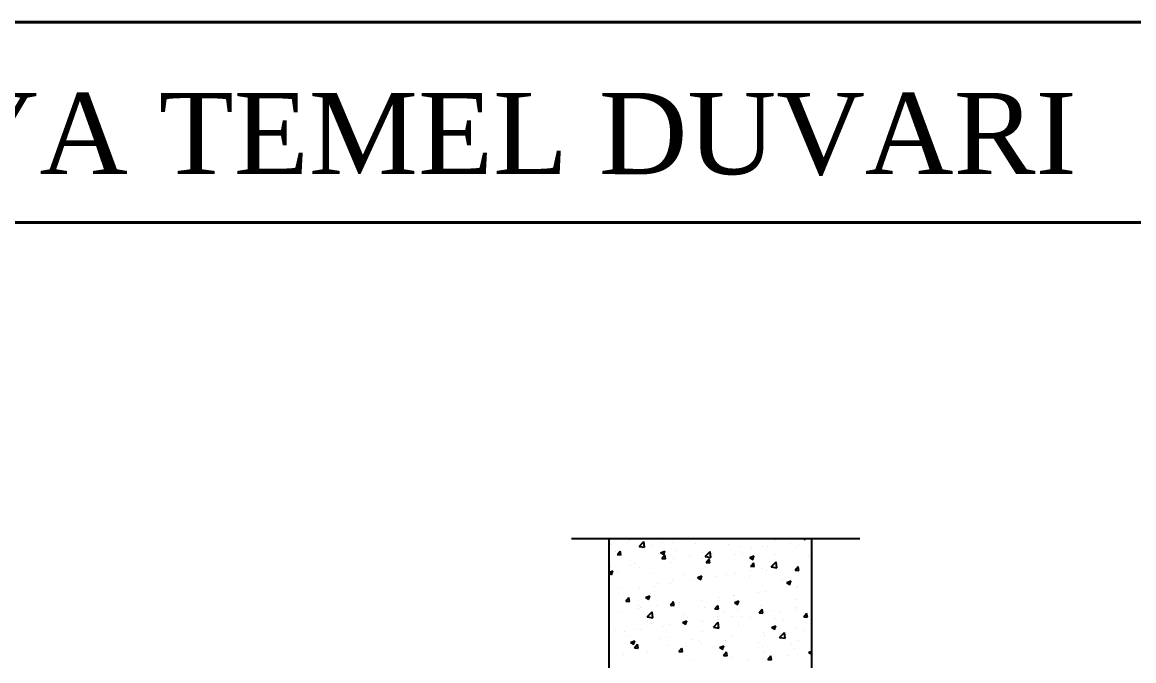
# Model space of a CAD drawing. Header units: centimetres. Extents: x 405464 to 563355, y 50011 to 66875.
# Drawn here: x 548809 to 549629, y 55142 to 55613 of the extents above; entities that cross this region are included whole.
import ezdxf
from ezdxf.enums import TextEntityAlignment as Align

# ---------------------------------------------------------------- set-up
doc = ezdxf.new("R2010")
doc.units = ezdxf.units.CM
doc.layers.get('0').update_dxf_attribs({"lineweight": 9})
for name, color, linetype, lineweight in [('0-KRCN-SHT-DETAY-ÇERÇEVE', 71, 'Continuous', 40), ('0-KRCN-SHT-YAZI', 31, 'Continuous', 35), ('0-KRCN-SIHHI', 7, 'Continuous', 25)]:
    doc.layers.add(name, color=color, linetype=linetype, lineweight=lineweight)
doc.styles.add('mm', font='times.ttf', dxfattribs={"height": 3.3})

# ---------------------------------------------------------------- blocks, each defined once
blk = doc.blocks.new('*X209')
at = {"color": 0, "linetype": 'ByBlock'}
for p, q in [((75374.77, -73451.23), (75374.77, -73451.23)), ((75433.66, -73450.87), (75434.59, -73451.5)), ((75434.59, -73451.5), (75434.8, -73450.87)), ((75334.62, -73455.51), (75334.62, -73455.51)), ((75335.66, -73453.93), (75335.66, -73453.93)), ((75343.6, -73452.88), (75343.6, -73452.88)), ((75344.87, -73451.96), (75344.87, -73451.96)), ((75349.65, -73454.91), (75352.12, -73452.34)), ((75349.65, -73454.91), (75352.47, -73455.35)), ((75350.46, -73455.01), (75350.46, -73455.01)), ((75351.57, -73456.23), (75351.57, -73456.23)), ((75352.47, -73455.35), (75352.12, -73452.33)), ((75355.63, -73451.3), (75355.63, -73451.3)), ((75356.25, -73454.41), (75356.25, -73454.41)), ((75361.82, -73452.68), (75361.82, -73452.68)), ((75366.76, -73452.77), (75366.76, -73452.77)), ((75368.52, -73456.94), (75368.52, -73456.94)), ((75378.77, -73453.39), (75378.77, -73453.39)), ((75395.72, -73454.11), (75395.72, -73454.11)), ((75400.89, -73455.02), (75400.89, -73455.02)), ((75407.35, -73455.91), (75407.35, -73455.91)), ((75412.67, -73454.83), (75412.67, -73454.83)), ((75415.2, -73456.69), (75415.2, -73456.69)), ((75415.3, -73454.86), (75415.3, -73454.86)), ((75419.41, -73451.85), (75419.41, -73451.85)), ((75427.33, -73453.28), (75427.33, -73453.28)), ((75429.62, -73455.54), (75429.62, -73455.54)), ((75431.24, -73454.66), (75431.24, -73454.66)), ((75337.74, -73457.59), (75337.74, -73457.59)), ((75338.52, -73459.11), (75340.42, -73459.28)), ((75338.54, -73459.11), (75340.07, -73457.29)), ((75340.4, -73459.3), (75340.03, -73457.31)), ((75360.7, -73458.13), (75362.28, -73459.2)), ((75360.71, -73458.14), (75362.94, -73457.29)), ((75361.3, -73461.1), (75363.19, -73461.27)), ((75361.31, -73461.11), (75362.84, -73459.28)), ((75362.28, -73459.2), (75362.92, -73457.28)), ((75363.17, -73461.29), (75362.81, -73459.3)), ((75363.86, -73461.38), (75363.86, -73461.38)), ((75367.33, -73461.18), (75367.33, -73461.18)), ((75375.28, -73460.13), (75375.28, -73460.13)), ((75382.38, -73458.2), (75382.38, -73458.2)), ((75382.41, -73461.31), (75382.41, -73461.31)), ((75383.53, -73460.17), (75386.36, -73460.61)), ((75383.54, -73460.17), (75386.01, -73457.59)), ((75384.08, -73463.1), (75385.61, -73461.27)), ((75385.46, -73457.66), (75385.46, -73457.66)), ((75385.95, -73463.28), (75385.58, -73461.29)), ((75386.36, -73460.6), (75386.01, -73457.59)), ((75387.3, -73458.55), (75387.3, -73458.55)), ((75398.9, -73458.93), (75398.9, -73458.93)), ((75402.41, -73458.37), (75402.41, -73458.37)), ((75406.33, -73460.67), (75407.91, -73461.74)), ((75406.34, -73460.68), (75408.56, -73459.83)), ((75407.91, -73461.74), (75408.55, -73459.82)), ((75419.36, -73459.09), (75419.36, -73459.09)), ((75436.31, -73459.81), (75436.31, -73459.81)), ((75334.37, -73468.25), (75336.26, -73467.53)), ((75335.25, -73465.4), (75335.25, -73465.4)), ((75335.6, -73469.44), (75336.25, -73467.52)), ((75338.56, -73468.1), (75338.56, -73468.1)), ((75345.34, -73464.56), (75345.34, -73464.56)), ((75347.28, -73463.82), (75347.28, -73463.82)), ((75350.07, -73465.57), (75350.07, -73465.57)), ((75366.37, -73463.34), (75366.37, -73463.34)), ((75384.07, -73463.1), (75385.97, -73463.26)), ((75406.84, -73465.09), (75408.74, -73465.25)), ((75406.86, -73465.09), (75408.39, -73463.27)), ((75406.95, -73467.39), (75406.95, -73467.39)), ((75408.72, -73465.27), (75408.35, -73463.28)), ((75413.02, -73466.14), (75413.02, -73466.14)), ((75414.82, -73467.26), (75414.82, -73467.26)), ((75417.42, -73465.42), (75419.89, -73462.85)), ((75417.42, -73465.43), (75420.24, -73465.86)), ((75418.97, -73465.8), (75418.97, -73465.8)), ((75420.24, -73465.86), (75419.89, -73462.84)), ((75429.61, -73467.08), (75431.51, -73467.25)), ((75429.63, -73467.08), (75431.16, -73465.26)), ((75430.85, -73465.23), (75430.85, -73465.23)), ((75431.49, -73467.27), (75431.13, -73465.28)), ((75431.54, -73462.96), (75431.54, -73462.96)), ((75334.37, -73468.61), (75335.61, -73469.44)), ((75355.5, -73468.82), (75355.5, -73468.82)), ((75358.98, -73473.7), (75358.98, -73473.7)), ((75365.99, -73473.91), (75365.99, -73473.91)), ((75366.92, -73472.66), (75366.92, -73472.66)), ((75372.45, -73469.53), (75372.45, -73469.53)), ((75375.99, -73472.49), (75375.99, -73472.49)), ((75378.95, -73471.07), (75378.95, -73471.07)), ((75379.65, -73470.92), (75381.23, -73471.98)), ((75379.66, -73470.92), (75381.89, -73470.07)), ((75381.23, -73471.98), (75381.88, -73470.06)), ((75382.03, -73471.88), (75382.03, -73471.88)), ((75389.4, -73470.25), (75389.4, -73470.25)), ((75394.5, -73469.31), (75394.5, -73469.31)), ((75398.52, -73469.5), (75398.52, -73469.5)), ((75399, -73468.43), (75399, -73468.43)), ((75406.35, -73470.97), (75406.35, -73470.97)), ((75423.3, -73471.68), (75423.3, -73471.68)), ((75425.28, -73473.46), (75426.86, -73474.52)), ((75425.29, -73473.46), (75427.52, -73472.61)), ((75426.86, -73474.52), (75427.5, -73472.6)), ((75338.92, -73476.34), (75338.92, -73476.34)), ((75338.95, -73478.85), (75338.95, -73478.85)), ((75349.69, -73476.14), (75349.69, -73476.14)), ((75357.47, -73475.67), (75357.47, -73475.67)), ((75410.62, -73478.33), (75410.62, -73478.33)), ((75414.43, -73477.83), (75414.43, -73477.83)), ((75430.47, -73475.8), (75430.47, -73475.8)), ((75430.67, -73475.69), (75430.67, -73475.69)), ((75342.93, -73482.99), (75344.83, -73483.16)), ((75342.94, -73483), (75344.47, -73481.17)), ((75344.81, -73483.18), (75344.44, -73481.19)), ((75349.32, -73485.04), (75349.32, -73485.04)), ((75352.98, -73481.16), (75354.56, -73482.22)), ((75352.99, -73481.16), (75355.21, -73480.31)), ((75354.55, -73482.22), (75355.2, -73480.3)), ((75358.57, -73485.18), (75358.57, -73485.18)), ((75365.6, -73484.48), (75365.6, -73484.48)), ((75365.7, -73484.99), (75367.6, -73485.15)), ((75365.71, -73484.99), (75367.24, -73483.16)), ((75367.58, -73485.17), (75367.21, -73483.18)), ((75370.6, -73483.6), (75370.6, -73483.6)), ((75381.64, -73482.45), (75381.64, -73482.45)), ((75388.49, -73486.98), (75390.02, -73485.16)), ((75390.35, -73487.16), (75389.99, -73485.17)), ((75390.65, -73480.96), (75390.65, -73480.96)), ((75398.13, -73480.06), (75398.13, -73480.06)), ((75398.6, -73479.91), (75398.6, -73479.91)), ((75398.61, -73483.7), (75400.19, -73484.76)), ((75398.62, -73483.7), (75400.84, -73482.85)), ((75400.18, -73484.76), (75400.83, -73482.84)), ((75411.71, -73485.08), (75411.71, -73485.08)), ((75430.22, -73481.9), (75430.22, -73481.9)), ((75339.07, -73488.59), (75339.07, -73488.59)), ((75349.3, -73486.71), (75349.3, -73486.71)), ((75350.62, -73486.22), (75350.62, -73486.22)), ((75353.86, -73491.1), (75356.33, -73488.52)), ((75353.86, -73491.1), (75356.68, -73491.54)), ((75356.02, -73489.31), (75356.02, -73489.31)), ((75356.68, -73491.53), (75356.33, -73488.52)), ((75366.27, -73485.76), (75366.27, -73485.76)), ((75372.96, -73490.02), (75372.96, -73490.02)), ((75383.22, -73486.47), (75383.22, -73486.47)), ((75388.47, -73486.98), (75390.37, -73487.14)), ((75389.91, -73490.74), (75389.91, -73490.74)), ((75393.19, -73488.26), (75393.19, -73488.26)), ((75397.74, -73490.63), (75397.74, -73490.63)), ((75400.17, -73487.19), (75400.17, -73487.19)), ((75402.27, -73490.85), (75402.27, -73490.85)), ((75411.25, -73488.97), (75413.14, -73489.14)), ((75411.26, -73488.97), (75412.79, -73487.15)), ((75413.13, -73489.16), (75412.76, -73487.17)), ((75414.05, -73488.4), (75414.05, -73488.4)), ((75417.12, -73487.91), (75417.12, -73487.91)), ((75422.32, -73488.21), (75422.32, -73488.21)), ((75430.08, -73486.37), (75430.08, -73486.37)), ((75430.27, -73487.16), (75430.27, -73487.16)), ((75434.02, -73490.96), (75435.92, -73491.13)), ((75434.03, -73490.97), (75435.56, -73489.14)), ((75434.07, -73488.62), (75434.07, -73488.62)), ((75435.9, -73491.15), (75435.53, -73489.16)), ((75437.83, -73488.87), (75437.83, -73488.87)), ((75356.16, -73494.61), (75356.16, -73494.61)), ((75362.24, -73496.12), (75362.24, -73496.12)), ((75365.22, -73495.05), (75365.22, -73495.05)), ((75371.93, -73493.94), (75373.51, -73495)), ((75371.94, -73493.95), (75374.16, -73493.09)), ((75373.51, -73495), (75374.15, -73493.08)), ((75374.68, -73491.44), (75374.68, -73491.44)), ((75381.25, -73493.01), (75381.25, -73493.01)), ((75382.29, -73493.48), (75382.29, -73493.48)), ((75387.74, -73496.35), (75390.57, -73496.79)), ((75387.75, -73496.35), (75390.22, -73493.77)), ((75390.57, -73496.79), (75390.22, -73493.77)), ((75390.24, -73492.43), (75390.24, -73492.43)), ((75400.8, -73495.23), (75400.8, -73495.23)), ((75406.86, -73491.45), (75406.86, -73491.45)), ((75417.56, -73496.48), (75419.14, -73497.55)), ((75417.57, -73496.49), (75419.79, -73495.63)), ((75419.14, -73497.55), (75419.78, -73495.63)), ((75419.32, -73492.05), (75419.32, -73492.05)), ((75423.81, -73492.17), (75423.81, -73492.17)), ((75337.64, -73497.79), (75337.64, -73497.79)), ((75342.27, -73498.75), (75342.27, -73498.75)), ((75343, -73501.18), (75343, -73501.18)), ((75348.91, -73497.28), (75348.91, -73497.28)), ((75350.22, -73497.7), (75350.22, -73497.7)), ((75359.95, -73501.9), (75359.95, -73501.9)), ((75363.77, -73501.59), (75363.77, -73501.59)), ((75382.28, -73498.41), (75382.28, -73498.41)), ((75397.36, -73501.2), (75397.36, -73501.2)), ((75413.66, -73498.97), (75413.66, -73498.97)), ((75413.97, -73500.73), (75413.97, -73500.73)), ((75421.63, -73501.61), (75424.1, -73499.03)), ((75421.63, -73501.61), (75424.45, -73502.05)), ((75421.92, -73499.68), (75421.92, -73499.68)), ((75424.45, -73502.04), (75424.1, -73499.03)), ((75429.7, -73496.94), (75429.7, -73496.94)), ((75433.94, -73498.1), (75433.94, -73498.1)), ((75345.25, -73504.18), (75346.83, -73505.24)), ((75345.25, -73504.76), (75345.25, -73504.76)), ((75345.26, -73504.19), (75347.49, -73503.33)), ((75346.83, -73505.24), (75347.47, -73503.32)), ((75347.33, -73506.87), (75349.23, -73507.04)), ((75347.35, -73506.88), (75348.88, -73505.05)), ((75348.53, -73507.85), (75348.53, -73507.85)), ((75349.21, -73507.06), (75348.85, -73505.07)), ((75364.83, -73505.62), (75364.83, -73505.62)), ((75370.12, -73508.87), (75371.65, -73507.05)), ((75371.99, -73509.05), (75371.62, -73507.06)), ((75373.94, -73506), (75373.94, -73506)), ((75376.9, -73502.61), (75376.9, -73502.61)), ((75380.87, -73503.58), (75380.87, -73503.58)), ((75381.89, -73504.95), (75381.89, -73504.95)), ((75390.88, -73506.72), (75392.46, -73507.79)), ((75390.89, -73506.73), (75393.11, -73505.88)), ((75392.46, -73507.79), (75393.1, -73505.87)), ((75393.85, -73503.33), (75393.85, -73503.33)), ((75393.92, -73503.37), (75393.92, -73503.37)), ((75410.8, -73504.04), (75410.8, -73504.04)), ((75412.93, -73506.34), (75412.93, -73506.34)), ((75427.75, -73504.76), (75427.75, -73504.76)), ((75429.31, -73507.5), (75429.31, -73507.5)), ((75431.44, -73503.16), (75431.44, -73503.16)), ((75341.87, -73510.22), (75341.87, -73510.22)), ((75353.89, -73508.64), (75353.89, -73508.64)), ((75370.11, -73508.87), (75372, -73509.03)), ((75375.89, -73512.7), (75375.89, -73512.7)), ((75392.88, -73510.86), (75394.78, -73511.03)), ((75392.89, -73510.86), (75394.42, -73509.04)), ((75394.76, -73511.05), (75394.39, -73509.06)), ((75394.41, -73509.52), (75394.41, -73509.52)), ((75396.97, -73511.77), (75396.97, -73511.77)), ((75405.61, -73513.25), (75405.61, -73513.25)), ((75413.27, -73509.54), (75413.27, -73509.54)), ((75413.56, -73512.21), (75413.56, -73512.21)), ((75415.65, -73512.85), (75417.55, -73513.02)), ((75415.67, -73512.85), (75417.2, -73511.03)), ((75417.53, -73513.04), (75417.16, -73511.05)), ((75425.59, -73510.62), (75425.59, -73510.62)), ((75436.51, -73509.26), (75438.09, -73510.33)), ((75436.52, -73509.27), (75438.21, -73508.62)), ((75438.09, -73510.33), (75438.21, -73509.95))]:
    blk.add_line(p, q, dxfattribs=at)
blk = doc.blocks.new('G$CF3E9D1B5')
at = {"layer": '0-KRCN-SHT-DETAY-ÇERÇEVE'}
blk.add_line((0, -73.9), (1576.36, -73.9), dxfattribs=at)
blk.add_lwpolyline([(1576.36, -1101.82), (0, -1101.82), (0, 0), (1576.36, 0)], close=True, dxfattribs=at)
at = {"layer": '0-KRCN-SIHHI', "color": 8}
for p, q in [((549.97, -190.56, 108.46), (656.41, -190.56, 108.46)), ((563.91, -340.82, 108.46), (563.91, -190.56, 108.46)), ((638.67, -340.82, 108.46), (638.67, -190.56, 108.46))]:
    blk.add_line(p, q, dxfattribs=at)
at = {"layer": '0-KRCN-SIHHI', "color": 8, "linetype": 'Continuous', "xscale": 0.7200000000000001, "yscale": 0.7200000000000001, "zscale": 0.7200000000000001}
blk.add_blockref('*X209', (-53676.84, 52694.07, 108.46), dxfattribs=at)
at = {"layer": '0-KRCN-SHT-YAZI', "ltscale": 50, "style": 'mm'}
blk.add_text('DIŞ DUVAR VEYA TEMEL DUVARI  İÇERİSİNDEN GEÇEN BORU GÖMLEĞİ ', height=30, dxfattribs=at).set_placement((789.15, -41.57), align=Align.MIDDLE)
blk = doc.blocks.new('*U197')
at = {"layer": '0-KRCN-SHT-DETAY-ÇERÇEVE', "xscale": 2, "yscale": 2, "zscale": 2}
blk.add_blockref('G$CF3E9D1B5', (0, 0), dxfattribs=at)

msp = doc.modelspace()

# ---------------------------------------------------------------- block references
at = {"layer": '0-KRCN-SHT-DETAY-ÇERÇEVE'}
msp.add_blockref('*U197', (548114.51, 55613.08), dxfattribs=at)

doc.saveas('drawing.dxf')
